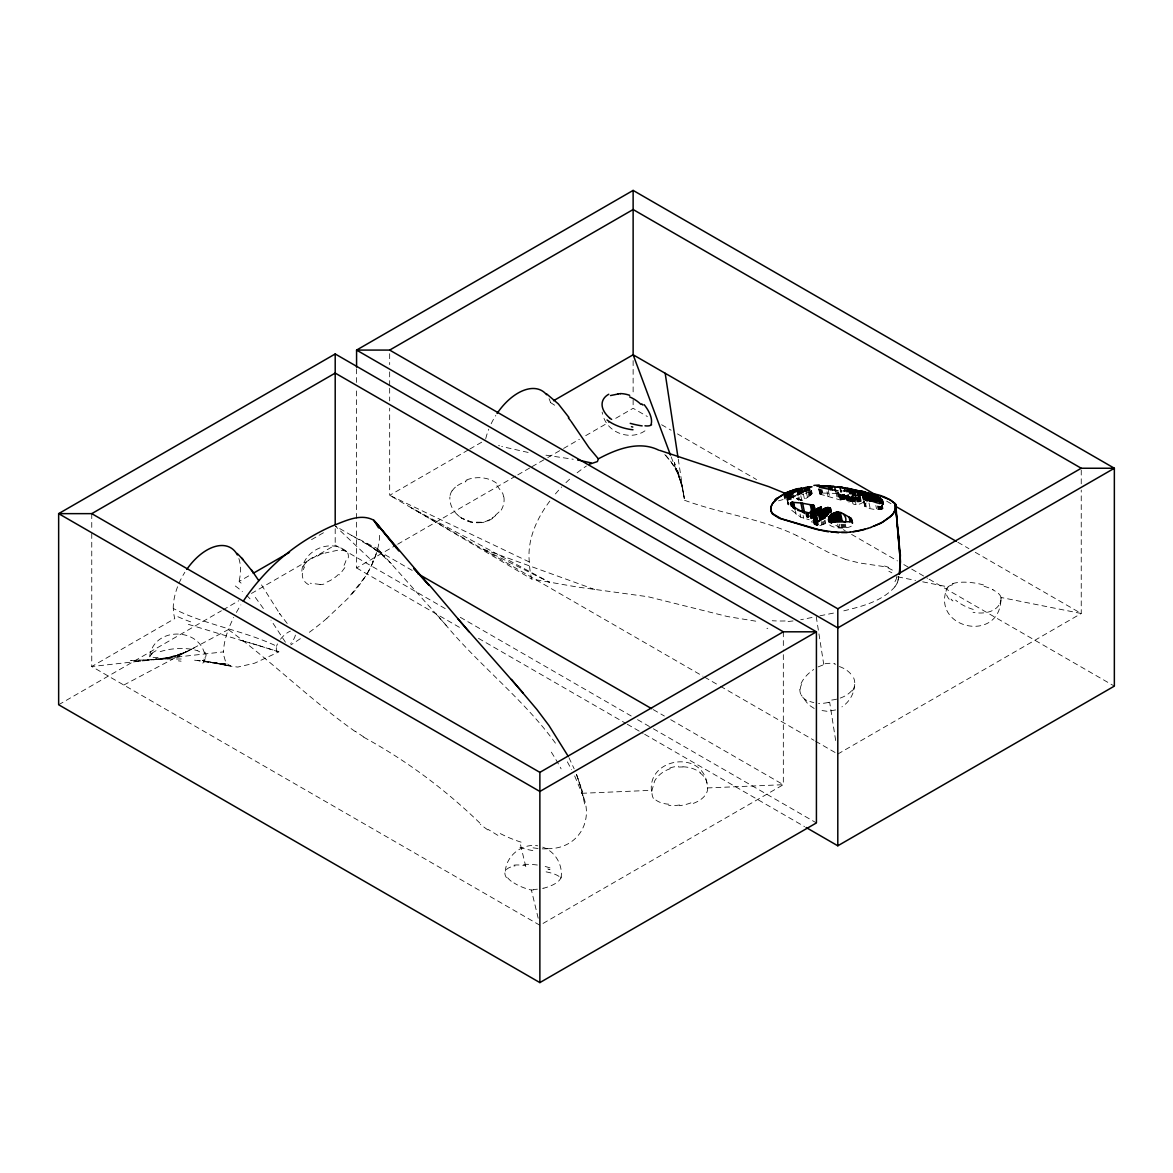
<?xml version="1.0" encoding="UTF-8"?>
<svg xmlns="http://www.w3.org/2000/svg" width="1173" height="1173" viewBox="0 0 1173 1173"><rect width="100%" height="100%" fill="white"/><g stroke="black" fill="none" stroke-linecap="round" stroke-linejoin="round"><path stroke-width="0.75" stroke-dasharray="5 3.75" d="M799.766 689.328L800.074 692.055A28.005 17.683 -16 0 0 809.443 701.821M829.678 524.976C834.062 528.979 849.208 529.316 853.006 524.874M651.748 791.276L654.622 780.998A27.873 23.856 -4.2 0 1 669.358 769.019L670.208 768.726M561.031 878.122C563.201 865.131 555.21 851.378 542.703 847.141M1000.921 600.356C998.531 643.522 930.775 628.273 947.066 588.04M854.736 684.402C854.325 693.39 849.472 701.982 841.921 706.879M898.753 576.603L897.917 580.87M898.709 576.955L898.195 579.946L899.105 575.664M505.343 871.114C506.443 855.41 522.205 843.138 537.703 845.806M301.857 571.192C302.971 549.976 331.329 537.718 347.193 552.058C348.733 554.169 348.469 557.014 348.014 559.433M849.472 497.059L840.777 500.123L819.736 494.053L822.786 493.071L838.519 493.496M791.731 510.314L800.748 517.176L809.194 519.742M897.888 581.002L897.257 582.937M351.856 594.095C364.202 580.518 374.084 564.316 378.263 546.325A91.318 36.642 -48 0 0 379.48 533.246M149.689 656.294C153.986 625.429 203.193 627.262 205.231 658.288M351.328 535.284L377.677 548.759A82.623 33.152 -48 0 1 373.087 561.808L371.46 565.577A52.111 20.909 -48 0 1 365.184 576.837L347.78 598.567L326.959 618.244M801.1 683.522L801.379 682.906A27.873 15.586 -28.9 0 1 813.681 669.49M800.807 495.754L801.76 500.197C804.531 500.094 818.241 491.135 808.036 492.44M344.847 567.629L339.452 574.917M788.667 503.041C786.672 505.548 790.602 505.284 788.212 501.839M549.8 501.091C540.533 513.495 533.026 527.557 530.152 542.894A52.111 37.052 -75.7 0 0 528.979 557.087L529.258 561.94A82.623 58.753 -75.7 0 0 531.633 579.007L576.955 586.969L648.185 596.764L727.568 616.558L759.327 621.763M499.038 511.985L492.161 518.202L495.695 515.548M894.984 586.735C881.275 602.292 859.589 606.94 840.323 611.705M853.05 497.073C840.411 505.006 852.492 502.352 857.404 497.044M812.522 520.68L811.569 521.897L812.317 522.381M860.439 497.088C844.78 503.07 856.114 508.32 864.486 501.311M151.786 653.258L156.786 650.238M866.246 503.041C857.155 508.085 886.026 513.231 883.65 505.768M882.961 508.657L882.389 505.123M241.11 583.098L239.043 581.5L250.069 575.122M311.549 539.624L324.159 532.351M468.218 449.977L389.671 495.329L389.671 408.175M469.786 449.068L485.49 440.007M58.65 704.753L221.418 610.781M223.002 609.872L238.808 600.737M251.447 593.45L335.199 545.093L446.004 609.066M356.577 390.932L356.577 567.952L396.078 545.137M397.662 544.228L516.179 475.798M517.762 474.889L530.401 467.587M531.985 466.678L546.207 458.467M547.791 457.558L562.014 449.347M563.597 448.438L579.389 439.303M585.708 435.652L609.417 421.972M615.737 418.321L633.127 408.292L647.364 416.518M543.04 923.43L783.329 784.693L783.329 650.003M837.801 754.048L1081.242 613.494L1081.242 490.035M123.81 685.047L228.368 629.593A89.265 35.806 -48 0 1 232.489 619.96A85.805 34.428 -48 0 1 233.706 617.482M644.945 430.843C630.414 440.931 607.761 433.028 603.142 415.829M818.109 666.909L825.088 664.153M186.551 651.777L194.689 647.628L180.261 654.578L188.061 650.927L179.102 654.915L185.921 651.953L177.973 655.252L184.879 652.452L164.044 658.845L180.935 654.329L173.619 656.484M489.522 519.683C473.892 528.642 450.168 517.044 449.846 498.466A23.621 18.841 29.1 0 1 449.904 497M819.795 525.621L826.848 522.953M801.848 494.727L803.241 494.112M805.147 493.305L807.244 492.631M835.616 709.944L827.537 711.351L818.343 710.017M778.52 500.812L783.095 499.566M165.158 658.742L180.012 654.769L162.93 658.933L170.584 657.261L155.862 659.094M952.227 584.022L953.121 583.802M828.505 702.51L829.663 702.202L835.836 741.541M812.039 617.482L800.763 619.725M819.971 615.81L835.66 612.658M481.429 522.234L471.781 522.102L461.458 517.982L462.631 518.701M793.036 620.942L785.192 621.837M179.66 656.748L159.719 659.138L169.601 657.496L161.845 659.021L181.243 658.991M355.126 731.468C310.742 700.222 272.121 661.689 228.368 629.593A92.286 37.023 -48 0 0 223.588 651.865L91.758 666.528L91.758 531.838M513.95 865.997L515.05 865.909M135.701 661.631L159.675 659.182L130.643 660.575L167.504 658.903M678.639 767.039L682.935 766.951M547.175 848.68C578.626 849.413 595.62 819.282 581.265 792.039M320.097 584.447L310.273 583.216M581.705 793.3L651.821 790.309M538.011 848.519L532.821 847.8M194.601 660.208L227.841 664.285L197.709 660.502L230.714 666.044L202.269 660.502L232.401 666.587M834.384 663.991L835.748 664.197M545.973 455.183L573.26 459.259M528.143 452.455L501.692 446.502M897.785 576.852L915.556 580.415M922.682 581.823L947.579 586.808M547.776 868.958L549.081 869.266M797.068 499.214L803.842 500.768L795.807 498.261M883.577 566.544L859.12 562.893L845.513 559.448M243.383 641.059L188.061 624.256M240.934 640.355L250.685 643.156M244.996 641.514L256.902 644.974M251.491 643.391L278.998 651.807L254.732 663.156L237.767 667.085L231.33 666.279L228.046 664.461L225.333 660.868L223.882 655.868A81.04 32.507 -48 0 1 223.618 651.851M984.074 586.295L984.382 586.383A27.668 10.19 9.1 0 1 993.15 589.726M257.649 645.194L278.206 651.719M845.293 559.374L828.549 552.483L796.526 535.445M671.147 456.854L679.108 477.235L674.372 462.558L681.454 484.522L677.437 469.523L683.273 492.235L681.117 480.563L684.519 500.255C719.034 512.982 756.028 517.894 789.928 532.425A374.539 245.758 -64.7 0 1 796.511 535.46M498.584 445.505L499.522 445.813M467.514 520.959L470.476 521.985L466.048 520.401M594.74 589.535L482.279 548.788L549.653 582.336L411.166 507.733L531.618 579.022M887.946 567.849L892.374 570.093M797.156 498.789L801.188 500.343L796.614 498.466M796.32 498.393L798.784 499.522M529.258 561.94L389.671 495.329L702.994 676.22M497.851 835.352L488.232 829.472M886.671 501.15L891.407 503.891M957.857 542.249L968.927 548.656M975.262 552.307L1081.242 613.494L1001.009 597.468A28.02 16.921 5.5 0 1 1001.068 598.67M661.616 424.743L671.117 430.227M677.451 433.878L756.6 479.581M835.748 525.269L845.249 530.753M851.569 534.404L897.477 560.914M903.811 564.565L910.145 568.231M911.729 569.14L927.564 578.274M929.148 579.198L1114.35 686.117M550.43 402.515L555.679 405.887M704.577 677.129L718.858 685.369M720.442 686.293L814.003 740.31M815.602 741.233L836.217 753.139M412.207 570.43L335.199 525.973L373.073 561.808M653.273 709.621L664.373 716.029M670.721 719.694L783.329 784.693L707.275 787.948L707.334 786.878A28.093 21.378 -15.3 0 0 705.662 779.239L705.516 778.901A28.108 20.982 -10 0 0 700.12 772.978M460.256 617.291L631.221 715.999M637.555 719.65L651.792 727.876M653.376 728.785L816.423 822.918M356.577 567.952L462.631 629.183M478.467 638.332L625.678 723.316M627.262 724.24L643.097 733.374M644.681 734.283L804.561 826.598M539.873 925.248L91.758 666.528L174.792 618.582A47.961 27.697 -60 0 1 173.443 608.582C206.257 625.326 243.544 630.385 276.74 646.22A13.592 5.454 -48 0 0 278.983 651.836M814.194 708.463L808.417 704.65L801.174 694.944M377.677 548.759L384.495 556.207L365.082 542.542L384.495 556.207L443.511 622.35M363.674 737.187C406.65 760.617 445.755 789.854 480.783 823.959M346.182 551.09L339.173 549.917L326.71 552.674A23.621 6.495 -21.1 0 0 325.053 553.113M459.347 516.472L457.397 514.8M496.985 485.651L502.762 493.437A23.988 19.486 -26.3 0 1 503.525 496.663M376.093 549.58L391.43 563.788M664.812 454.552L670.589 461.018L676.22 470.461A92.286 65.629 -75.7 0 1 684.46 500.27M951.802 600.063L950.995 599.139M665.839 455.52L673.155 464.845A81.04 57.624 -75.7 0 1 676.22 470.461M445.051 624.095C480.065 666.381 524.654 699.988 556.647 744.84M446.532 625.781L436.957 614.857M507.66 877.771L507.762 877.888A27.668 12.038 14.7 0 0 513.627 882.99M255.318 597.394L264.702 610.327M287.209 623.45L279.467 613.406L280.142 614.388L260.729 583.67M285.42 642.217L270.992 620.136M653.39 798.344L652.95 797.508A27.683 18.313 -26.5 0 1 652.012 791.218M567.365 761.864L571.603 769.723M568.934 757.641L574.154 768.814M574.667 775.954L580.21 789.136M576.515 774.444L580.811 787.156L576.515 774.444L580.811 787.156L585.415 807.332M706.967 782.934C700.838 748.902 645.517 758.755 651.763 792.933M580.195 785.162L583.67 798.27M520.533 844.795L525.783 866.642M538.187 918.21L531.413 890.072A27.58 11.466 15.3 0 1 522.528 887.257A27.639 11.642 15.2 0 1 513.935 882.902M602.116 412.075L602.614 414.23M882.052 505.27L882.785 508.745M881.861 505.328L882.609 508.833M881.656 505.372L882.404 508.921M881.378 505.431L882.14 508.994M881.29 506.355L881.861 509.067M881.011 506.384L881.597 509.126M880.747 506.399L881.334 509.17M880.073 506.384L880.674 509.229M879.457 506.34L880.073 509.258M879.032 506.281L879.662 509.243M878.636 506.223L879.281 509.214M878.269 506.135L878.914 509.185M877.404 505.915L878.064 509.053M875.835 505.49L876.539 508.789M869.032 503.085L870.014 507.733M865.601 503.642L866.304 506.956M864.325 500.842L865.791 506.839M864.105 501.076L865.454 506.751M863.929 501.311L865 506.589M863.665 501.355L864.736 506.443L863.269 500.71M860.249 496.428L861.627 502.982M859.677 496.59L861.085 503.261M859.061 496.751L860.498 503.54M858.607 496.853L860.058 503.73M858.137 496.941L859.604 503.891M857.639 497.015L859.12 504.038M857.14 497.073L858.636 504.155M856.613 497.132L858.123 504.273M855.923 496.355L857.654 504.375M855.366 496.575L855.997 499.551M855.044 496.927L856.657 504.566M855.132 500.05L854.487 496.956L856.026 504.669M854.076 496.971L855.704 504.713M853.577 496.971L855.22 504.742M853.489 497.484L854.179 500.724M853.108 496.927L854.765 504.757M852.815 496.897L854.472 504.727M852.551 496.839L854.208 504.698M852.302 496.78L853.973 504.654M851.965 496.59L853.05 501.736M851.803 496.634L853.475 504.493M851.554 496.531L853.226 504.39M851.143 496.311L853.006 504.273M850.924 496.766L852.58 503.965M850.85 496.927L852.404 503.789M850.381 497.719L851.099 501.12M850.117 497.895L850.85 501.34M849.443 496.326L850.542 501.56M849.252 496.399L850.366 501.663M848.783 496.062L850.19 501.765M848.475 494.771L849.985 501.868M848.24 494.815L849.765 501.956M847.844 494.786L849.34 502.103M847.419 495.021L848.885 502.235M847.39 496.194L848.68 502.279M847.067 495.27L848.152 500.372M846.774 495.519L848.27 502.323M846.554 495.211L848.064 502.337M846.466 496.194L847.771 502.323M846.041 495.417L847.507 502.279M845.85 495.666L847.287 502.205M845.616 495.578L846.305 498.804M845.19 495.724L845.88 499.009M844.369 494.214L845.44 499.214M843.9 494.332L844.971 499.39M843.475 494.42L844.56 499.537M843.035 494.493L844.135 499.654M842.595 494.551L843.71 499.757M842.17 494.61L843.284 499.845M841.408 494.669L842.537 499.991M841.012 494.698L842.141 500.05M840.586 494.727L841.73 500.109M839.956 494.126L841.232 500.138M839.721 494.112L840.997 500.138M839.501 494.097L840.777 500.123M839.252 494.053L840.528 500.079M839.047 493.994L840.323 500.035M845.308 524.096L846.026 527.498M838.358 492.381L839.956 499.918M837.889 492.22L839.487 499.727M844.457 524.17L845.176 527.557M837.111 492.279L838.622 499.449M843.578 524.228L844.296 527.615M835.938 491.986L837.449 499.111M842.713 524.258L843.431 527.659M841.847 524.272L842.566 527.674M840.982 524.272L841.715 527.689M839.311 524.214L840.029 527.659M837.698 524.111L838.431 527.571M828.314 490.387L829.736 497.103M827.009 491.707L828.05 496.634M822.082 489.786L822.786 493.071M821.437 489.83L822.126 493.1M820.997 489.859L821.687 493.129M820.733 489.889L821.481 494.581M820.455 489.947L821.144 493.232M820.176 490.006L820.88 493.305M819.707 489.097L820.836 494.434M819.311 489.053L820.426 494.376M818.901 489.009L820.147 494.317M818.637 488.877L819.868 494.214M825.015 520.167L825.719 523.481M824.37 520.592L825.044 523.788M823.27 521.267L823.901 524.272M822.346 521.809L822.947 524.639M821.144 521.457L821.892 524.991M811.467 490.49L812.127 493.598M811.305 490.666L811.98 493.818M810.939 491.003L811.628 494.244M810.499 491.384L811.203 494.713M810.22 491.604L810.924 494.962M809.898 491.81L810.616 495.211M809.546 492L810.279 495.431M808.74 490.505L809.839 495.695M807.772 490.944L808.886 496.223M806.481 492.719L807.391 497.015M803.446 494.258L804.385 498.672M803.109 515.416L803.754 518.451M798.93 496.897L799.561 499.859M797.992 497.499L798.622 500.446M800.089 514.023L800.748 517.176M795.47 511.047L796.188 514.419M787.816 501.839L788.637 504.845M787.494 501.032L788.271 504.757M787.406 501.238L788.153 504.713M816.232 616.587L823.739 664.402M678.258 459.127L684.519 500.255M1081.242 470.065L1081.242 486.399M783.329 631.807L783.329 648.185M633.127 360.624L633.127 394.671M633.127 399.773L633.127 408.292M389.671 353.703L389.671 364.598M389.671 371.87L389.671 386.386M389.671 388.204L389.671 400.917M356.577 368.806L356.577 382.413M335.199 528.7L335.199 545.093M91.758 513.642L91.758 530.02M1000.98 597.468A27.58 9.839 10.3 0 0 998.795 593.831A27.639 9.912 9.9 0 0 992.783 589.814M851.642 690.706A28.079 17.272 -1.5 0 1 829.37 700.31M549.052 398.688A47.946 27.683 -60 0 1 550.489 402.456M485.739 438.673A47.946 27.683 -60 0 1 488.789 429.142M491.164 423.746A47.946 27.683 -60 0 1 495.798 415.433M466.605 479.904A27.272 21.349 -7.5 0 1 498.349 484.713M465.3 481.15A27.507 19.223 1.4 0 1 467.015 480.666M457.397 485.666A27.067 19.311 2.1 0 1 465.681 481.78M452.162 490.901A25.806 20.029 9.8 0 1 457.279 485.637M451.957 490.798A24.853 19.941 20.4 0 0 451.268 492.103A24.178 19.413 23.5 0 0 449.816 496.971M492.176 518.657A27.741 27.272 7.6 0 1 481.59 522.703M503.862 496.868A23.739 20.102 -22.7 0 1 499.786 512.278M852.404 690.941A27.991 20.044 5.9 0 0 853.548 688.83A27.991 20.073 6.3 0 0 854.794 682.877A28.079 20.132 5.1 0 0 851.906 674.563M839.34 666.528A27.903 20.498 -2 0 1 851.217 674.49M825.044 663.727A27.683 22.434 -15.1 0 1 834.502 663.581M800.206 689.225A28.108 16.965 -23.8 0 1 801.936 683.522M813.842 702.554A28.108 18.313 -17.8 0 1 809.825 701.425M828.329 702.436A28.093 19.354 -21 0 1 818.534 703.448M952.681 583.611A27.331 9.721 9.5 0 1 985.276 585.474M947.989 586.911A27.58 8.402 11.2 0 1 953.532 584.609M949.177 599.227A28.079 13.607 17 0 1 948.121 587.043M952.887 600.972A28.079 13.973 22.4 0 1 951.977 600.048M973.238 609.432A27.551 14.135 21.4 0 1 955.643 600.151M998.883 605.239A27.331 18.02 16.8 0 1 973.033 612.291M1000.98 598.655A27.917 16.994 9.5 0 1 999.073 605.195M888.87 571.295A91.494 28.958 -10.9 0 1 891.861 572.82M896.641 576.632A91.494 28.958 -10.9 0 1 896.993 577.057M896.788 577.131A75.746 23.401 -18.4 0 1 894.97 581.647M555.401 493.936A160.422 114.074 -75.7 0 1 561.662 486.986M565.958 482.646A160.422 114.074 -75.7 0 1 570.357 478.54M577.101 472.822A160.422 114.074 -75.7 0 1 586.397 466.033M884.501 566.016A134.572 44.105 -21.8 0 1 888.753 567.409M897.154 582.966A53.371 15.469 -23.3 0 1 894.838 586.779M785.104 620.957A218.662 173.501 75.4 0 1 772.23 620.737M767.787 628.259A133.062 3.387 -12.8 0 1 766.937 628.42M533.378 889.97A28.02 14.369 -2.4 0 1 531.428 889.999M707.671 787.919A28.079 16.671 -3.4 0 1 691.733 803.945M238.867 558.539A47.55 27.448 -60 0 1 239.072 581.485M173.237 608.699A47.55 27.448 -60 0 1 184.865 572.263M506.443 877.639A27.331 11.657 15.5 0 1 514.199 866.187M514.023 865.131A27.58 10.792 18.4 0 1 525.284 865.659M523.613 864.384A28.079 9.751 5.3 0 1 539.287 865.307M545.181 866.495A28.079 9.751 5.3 0 1 550.328 868.02M548.788 869.369A28.079 7.698 3.4 0 1 550.049 869.677M546.105 871.862A27.551 8.05 2.6 0 1 559.756 877.023M561.046 876.949A27.331 10.425 -7.6 0 1 543.935 888.137M543.847 888.108A27.917 12.976 -2.9 0 1 542.586 888.372M537.395 889.178A27.917 12.976 -2.9 0 1 533.378 889.471M521.091 842.155A91.494 63.254 22.7 0 1 499.346 833.079M532.821 850.572A75.746 58.621 25.1 0 1 519.947 847.478M690.853 802.875A27.991 14.208 -12.3 0 1 687.847 803.916A27.991 14.076 -12.4 0 1 679.592 805.69M679.607 805.001A28.079 14.487 -12.4 0 1 668.669 805.499M668.83 804.223A27.903 16.29 -14.8 0 1 653.889 798.197M669.871 767.992A28.108 22.698 -7 0 1 678.61 766.248M682.965 766.775A28.005 20.63 -7.2 0 1 700.428 772.743M156.552 658.845A26.319 4.985 -10.7 0 1 155.496 658.801M158.062 657.525A25.293 5.308 -12.3 0 1 150.731 656.733M149.909 656.88A25.278 6.276 -17.5 0 1 151.962 653.904M151.376 654.035A26.011 6.935 -13 0 1 152.314 653.229M160.188 651.675A27.932 10.322 -3.5 0 1 197.651 650.78M197.768 650.795A27.522 10.586 6.5 0 1 199.689 651.851M204.762 652.041A25.879 9.12 8.8 0 1 203.677 658.669M205.07 659.094A24.53 6.232 23.3 0 1 204.864 659.402M203.838 659.094A25.718 6.554 23.9 0 1 199.557 663.39M178.369 660.854A28.02 0.762 7.4 0 1 181.082 661.205M308.514 584.623A27.272 16.862 -21.1 0 1 304.467 567.131M303.44 567.058A27.507 15.308 -11 0 1 304.144 565.987M303.338 565.943A27.067 14.794 -12.3 0 1 309.173 559.976M308.807 560.064A25.806 11.979 -18.1 0 1 316.637 555.416M317.355 556.119A24.853 8.973 -20.9 0 1 319.027 555.342M318.733 555.078A24.178 8.006 -21.2 0 1 325.068 552.615M345.947 560.635A27.741 10.909 -49.4 0 1 342.619 568.069M338.469 574.389A23.739 16.187 -33.8 0 1 324.173 583.01M323.836 584.11A23.988 17.478 -31.8 0 1 320.038 584.667M190.656 621.851A122.036 66.392 4 0 1 177.651 616.617M235.318 586.001A154.895 93.605 -0.3 0 1 242.415 591.603M246.506 595.298A154.895 93.605 -0.3 0 1 250.318 599.124M295.405 635.062A13.284 5.322 -48 0 1 290.684 643.669M276.52 646.338A13.284 5.322 -48 0 1 277.488 643.918M280.464 639.241A13.284 5.322 -48 0 1 290.391 631.147M326.959 618.303A160.95 64.574 -48 0 1 307.546 633.611M300.332 638.684A160.95 64.574 -48 0 1 290.801 644.886M487.851 829.912A134.572 108.913 24 0 1 480.387 824.355M363.806 736.996A374.539 347.487 -69.5 0 1 355.272 731.248M547.19 848.753A53.371 43.797 28.3 0 1 542.263 848.841M551.339 752.172A218.662 147.226 84.7 0 1 561.105 768.843M581.661 789.209A133.062 86.303 45.4 0 1 582.688 792.142M236.374 612.467A85.805 34.428 -48 0 1 240.861 604.916"/><path stroke-width="1.5" d="M899.882 569.902L899.882 551.457L900.483 561.808L899.412 574.227L900.395 555.122L898.034 533.26L900.146 558.759L896.861 521.281M815.895 522.879C813.783 517.528 813.168 517.396 814.78 524.404M828.607 517.484L829.047 521.589M825.308 517.923L823.446 509.082L814.722 517.337L815.382 523.378M820.47 510.211C820.66 503.466 807.874 514.668 811.393 518.261M821.247 508.613L813.021 516.135M829.927 511.619C827.962 515.68 827.112 499.214 828.71 512.469M791.716 490.783L788.989 491.736A25.689 10.308 -12 0 0 785.426 493.232L776.937 498.613A41.363 16.598 -12 0 0 774.752 500.695L777.171 498.305L772.831 503.041A47.829 19.179 -12 0 0 770.793 507.792L770.954 511.325L772.464 513.95L779.107 518.217L815.308 529.096L828.417 531.838M813.519 512.396L813.168 508.862L813.857 512.088M830.528 515.211L832.757 522.381L831.129 514.698L829.282 516.413L830.381 521.736M774.752 500.695L777.171 498.305M810 512.205L812.83 509.229M829.076 512.528L818.08 521.545M827.449 514.097L826.144 507.968L827.61 507.748M776.394 499.053L772.978 502.982A47.756 19.149 -12 0 0 771.042 507.66L771.248 511.135L772.758 513.73L781.159 518.686L819.619 529.888L838.622 532.791M785.06 494.771L786.453 493.598M776.893 498.554L784.561 493.525A25.733 10.322 -12 0 1 788.74 491.692L796.511 489.244M793.3 492.792L788.564 496.047L789.18 498.936M825.293 516.017L823.842 508.862L826.144 507.968M786.555 493.51L787.244 496.062M814.986 516.882L816.203 522.63L821.76 519.36L820.074 511.413M833.109 522.22L835.323 521.369L833.592 513.158L831.496 514.419L832.757 522.381M796.892 494.859L808.827 488.569M588.758 464.42L597.409 461.576L598.362 458.834L588.993 447.675L570.899 421.078M793.696 492.543L805.734 487.455L806.481 490.974M335.199 353.967L58.65 513.642L58.65 704.753L539.873 982.593L816.423 822.918L816.423 631.807L335.199 353.967L335.199 524.155M806.144 827.508L837.801 845.792L1114.35 686.117L1114.35 468.247L633.127 190.407L356.577 350.082L356.577 367.105M91.758 513.642L335.199 373.087L783.329 631.807L816.423 631.807L539.873 791.467L58.65 513.642L91.758 513.642L539.873 772.362L783.329 631.807M389.671 350.082L633.127 209.527L1081.242 468.247L1114.35 468.247L837.801 627.907L356.577 350.082L389.671 350.082L837.801 608.802L1081.242 468.247M253.221 573.304L289.482 552.366M553.553 400.711L633.127 354.774L877.169 495.68M787.875 494.493L793.315 491.37M789.268 491.824L787.757 492.66L788.227 495.329M789.092 491.912L790.133 491.355L790.69 493.965M598.362 458.834C616.338 449.186 639.094 440.315 658.801 450.197M793.476 491.282L797.596 489.258M850.821 493.364L853.064 492.44L853.739 495.593M795.455 495.71L790.573 497.88M790.367 491.252L795.441 489.244M846.715 491.692L854.105 490.285M822.669 509.566L824.502 518.217L822.522 518.994L820.792 510.841M873.562 526.296L882.961 521.868L891.216 515.665A46.348 18.592 -12 0 0 894.281 511.839L895.893 508.158L895.615 504.757L894.427 511.912A46.377 18.607 -12 0 1 889.984 517.117L880.864 523.29L870.85 527.278M849.355 492.587L856.818 490.871M841.686 520.753C833.314 505.695 848.636 514.434 845.469 521.912L839.355 520.563L837.537 512L834.15 512.909L835.323 521.369M610.517 395.55L618.068 394.011M880.058 502.557C875.923 492.939 882.829 499.082 881.715 503.584C877.067 497.029 865.571 506.193 867.653 494.757M868.035 528.202L870.762 527.571M789.341 498.364L788.183 498.701M793.124 490.343L794.546 489.933M867.947 528.48L865.146 529.038A41.554 16.671 -12 0 1 853.226 531.545M895.38 503.921C884.589 494.038 867.038 491.194 858.739 495.05M849.677 521.706L834.37 522.102M795.983 489.537L798.901 488.848M835.894 521.193L839.355 520.563M866.906 500.959C863.181 494.317 868.035 491.854 867.785 500.153M806.13 487.367L806.921 487.191M845.029 490.622L848.49 489.918M858.006 494.815C855.821 486.326 850.366 497.645 858.24 495.138M797.933 488.555L798.036 491.326M799.297 488.598L802.141 488.012M800.382 488.525L801.848 488.232M855.293 491.942L855.616 494.903M808.08 490.593C805.69 486.165 809.458 485.622 809.003 490.461M844.105 490.813L843.182 490.959M858.035 491.487L858.768 496.223M850.234 531.941L853.094 531.838A41.671 16.715 -12 0 0 865.044 529.331M807.742 487.279L812.039 486.78M807.992 487.074L810.968 486.707M850.102 532.234L841.54 532.527M859.193 496.018L858.24 491.472L863.533 491.531L864.134 494.39M813.871 485.417L819.223 485.006M847.141 532.527L831.056 531.853M820.821 486.546L842.551 487.352M816.921 486.194L822.816 485.945A70.996 28.475 -12 0 1 833.871 486.194M840.66 491.135L841.437 491.106M874.559 500.636L873.386 495.094L868.064 494.727L869.472 501.384M794.238 508.173L793.007 502.381L800.792 502.968M819.326 487.308L838.035 490.886M810.602 513.305L802.625 511.325L800.851 502.968L813.153 505.196L815.015 513.877M837.155 487.044L847.566 488.76M880.117 503.628L878.87 503.437M838.9 486.663L863.357 491.942M811.525 504.962L813.109 512.762M812.405 505.094L813.49 509.654M834.194 522.073L829.766 521.135M577.615 460.021L579.755 460.403M580.283 460.505L591.163 462.91M847.185 488.144L860.19 491.135M802.625 511.325L797.816 510.343M870.63 493.76L878.02 495.607M869.589 493.51L866.48 492.733M861.099 491.15L863.24 491.692M880.087 496.164L881.084 496.443M882.081 496.736L890.16 499.815L894.926 503.584M864.017 498.481L877.624 503.1M878.958 497.352L874.471 495.373L875.571 500.783M659.783 450.403L768.814 486.663L785.925 493.642M864.516 498.657L863.929 495.651M804.913 513.495L794.224 507.264M843.812 514.053L851.055 518.29L851.715 521.399M896.157 506.633L956.274 541.34M417.852 573.7L651.689 708.697M880.586 498.437L882.448 504.17M794.18 507.235L792.01 505.548M546.369 393.659L558.333 403.908L568.92 417.397M241.521 557.923L252.679 571.706M237.166 553.407L243.368 559.829M414.084 568.641L431.195 587.145L468.98 631.792M413.805 568.494L417.324 572.395M419.67 574.99L429.083 585.371L373.835 520.299C360.419 512.806 344.657 521.34 331.754 526.178C312.956 534.565 295.435 545.782 279.951 559.345A87.271 35.014 -48 0 0 273.206 565.533A88.855 35.645 -48 0 0 243.31 601.148M511.443 679.431L536.867 709.445L548.891 725.413L568.187 756.262M457.763 618.67L523.319 693.258M568.348 417.867L570.327 420.33M398.805 550.958L373.835 520.299L378.6 527.894M375.976 522.454L396.489 547.952M251.286 569.653L258.764 580.635M670.516 455.153L633.127 354.774L633.127 190.407M882.433 500.46L883.298 504.111M882.228 500.123L882.932 503.452M881.993 499.786L882.697 503.114M881.7 499.449L882.77 504.478M879.823 497.895L880.908 503.056M878.034 496.853L879.149 502.103M876.861 496.296L877.976 501.604M875.454 495.724L876.598 501.091M874.911 495.519L876.055 500.9M874.105 495.255L875.249 500.71M873.753 495.167L874.926 500.666M872.844 494.991L874.046 500.622M872.272 494.918L873.489 500.651M871.671 494.845L872.917 500.695M871.055 494.801L872.331 500.783M869.985 494.742L871.304 500.944M869.457 494.713L870.791 501.047M870.293 501.164L868.269 492.44L868.65 494.801M867.243 494.786L868.343 499.947M866.95 494.83L868.064 500.035M865.659 491.824L866.744 496.208M866.143 494.977L867.36 500.724M865.263 491.751L865.806 494.273M864.868 491.692L865.41 494.273M864.413 491.634L864.97 494.302M866.158 499.698L865.219 495.211L865.601 499.977M863.973 491.575L864.545 494.346M864.34 495.49L865.322 500.138M862.566 491.443L863.211 494.507M863.577 495.827L864.252 499.009M862.947 494.038L863.988 499.229M863.064 496.179L863.753 499.449M862.873 496.37L863.577 499.669M861.422 491.37L862.126 494.683M860.85 491.355L861.583 494.786M860.308 491.355L861.055 494.903M859.75 491.355L860.63 495.505M859.223 491.384L860.132 495.666M858.739 491.414L859.662 495.827M854.428 492.117L855.058 495.094M852.463 492.631L853.152 495.871M851.906 492.851L852.61 496.179M849.795 490.739L850.41 493.642M849.252 490.871L849.868 493.848M852.023 520.196L852.507 523.114M851.305 518.481L852.404 523.231M844.311 488.129L844.971 491.208M850.381 517.85L851.055 521.047M849.105 517.102L850.161 522.132M840.044 487.396L841.056 492.132M840.396 512.513L842.17 520.885M834.648 486.78L835.689 491.663M841.349 520.665L838.959 512.029L840.762 520.563M838.519 511.971L840.323 520.533M838.284 511.956L840.088 520.533M837.918 511.971L839.736 520.533M831.628 486.575L832.317 489.859M836.804 512.102L838.607 520.651M836.276 512.22L838.065 520.724M829.985 486.502L830.689 489.801M835.22 512.513L837.009 520.929M828.431 486.443L829.12 489.742M833.05 513.437L834.765 521.545M832.522 513.73L834.208 521.736M831.98 514.067L833.651 521.97M830.425 508.202L831.085 511.355M830.264 508.085L830.924 511.237M831.07 512.733L829.428 507.821L830.293 512.542M828.93 507.748L829.927 512.498M828.563 507.733L829.56 512.469M830.088 515.592L831.642 522.967M829.663 516.003L831.188 523.217M827.2 507.792L828.519 514.053M829.091 516.663L830.191 521.897M828.93 516.882L830.029 522.058M826.672 507.865L827.991 514.097M828.754 517.19L829.326 520.827M828.9 521.897L828.387 519.419M825.675 508.085L827.302 515.783M825.205 508.246L826.818 515.871M824.722 508.422L826.335 516.003M824.267 508.642L825.851 516.135M821.115 506.736L821.774 509.815M821.599 510.27L823.373 518.657M820.792 506.809L821.452 509.874M820.484 506.912L821.129 509.962M820.206 507.029L820.851 510.05M819.634 511.795L821.291 519.595M818.182 508.1L818.93 511.56M818.827 512.601L820.411 520.094M817.537 508.466L818.255 511.883M818.358 513.1L819.898 520.401M816.892 508.877L817.948 513.891M816.247 509.317L816.936 512.601M815.47 509.932L816.144 513.114M816.408 515.167L817.786 521.633M814.091 505.49L814.722 508.51L813.783 505.314M816.027 515.577L817.933 524.639M813.578 505.255L814.223 508.29M813.974 507.806L814.692 511.179M815.66 516.017L817.581 524.712M816.701 522.234L817.244 524.771M809.106 486.868L809.854 490.446M813.461 508.51L814.165 511.795M815.294 516.457L816.921 524.815M808.71 486.898L809.458 490.431M813.827 511.311L814.766 515.768M816.085 522.366L816.613 524.815M814.722 517.337L816.32 524.815M813.314 511.809L814.223 516.149M814.487 517.777L816.041 524.786M807.801 487.015L808.534 490.519M812.816 512.337L813.563 515.856M813.915 519.507L814.898 524.126M812.361 512.865L813.446 517.982M810.294 504.698L811.877 512.205M813.769 521.164L814.443 524.126M811.936 513.407L812.977 518.363M811.555 513.95L812.229 517.146M811.203 514.507L811.863 517.586M805.133 487.601L805.88 491.135M810.66 515.636L811.261 518.495M804.546 487.763L805.308 491.326M804.018 487.924L804.59 490.607M808.226 513.437L808.886 516.56M807.889 513.583L808.534 516.663M807.552 513.701L808.197 516.736M802.068 488.584L802.948 492.733M807.317 513.759L807.948 516.78M807.083 513.803L807.713 516.809M806.643 513.847L807.259 516.824M806.232 513.847L806.863 516.794M800.66 489.097L801.555 493.32M802.596 503.202L804.399 511.736M799.619 489.522L800.529 493.789M798.725 488.481L799.414 491.634M798.417 490.035L799.341 494.376M797.141 488.73L797.699 491.384M797.288 490.578L798.212 494.962M796.482 488.906L797.039 491.531M793.886 489.786L794.444 492.396M791.819 490.578L793.417 497.719M791.027 490.93L791.57 493.525M793.578 502.455L795.133 509.786M792.699 502.308L793.916 508.056M790.881 494.302L791.496 497.235M792.464 502.264L793.593 507.63M792.318 502.264L793.461 507.601M792.127 502.264L793.256 507.586M791.892 502.308L793.007 507.601M789.869 495.021L790.793 499.39M791.438 502.455L792.171 505.944M791.189 502.587L791.922 506.047M790.954 502.748L791.687 506.179M789.136 495.563L789.752 498.466M790.749 502.909L791.482 506.325M788.256 496.355L788.872 499.229M787.347 492.909L787.904 495.549M788.593 499.522C788.901 494.068 785.661 498.32 787.699 500.68M787.054 493.115L787.611 495.754M785.485 494.405L786.057 497.147M784.356 495.768L784.972 498.657M665.179 373.293L677.979 457.338M896.846 521.399L898.899 539.14L895.278 504.155L897.36 524.8L895.981 506.487M837.801 608.802L837.801 845.792M539.873 772.362L539.873 982.593M497.088 413.468A47.946 27.683 -60 0 1 546.589 394.744M644.153 404.67A27.785 13.9 41.6 0 1 651.147 424.259M641.763 403.893A26.319 17.536 32.7 0 1 642.863 405.052M629.666 396.914A25.293 17.463 31.7 0 1 640.971 404.421M620.209 393.585A25.278 19.12 30.4 0 1 629.666 395.316M617.98 393.805A26.011 18.431 27.4 0 1 620.253 393.776M609.696 417.969A27.932 16.935 17.1 0 1 608.772 394.245M611.661 419.377A27.522 13.079 14.2 0 1 609.491 417.999M632.98 429.773A25.879 11.305 15.9 0 1 607.042 419.978M632.804 427.045A24.53 4.692 18.1 0 1 631.455 426.708M642.144 425.887A25.718 4.677 17.9 0 1 630.238 423.35M651.601 424.802A28.02 10.425 36.3 0 1 644.974 425.799M895.6 504.757A40.908 16.877 -10.6 0 1 894.852 511.78M820.528 486.194A70.556 28.299 -12 0 1 829.912 486.194M895.087 503.54A41.304 16.569 -12 0 1 894.515 511.795M895.483 503.891A40.688 16.319 -12 0 1 894.5 511.795M186.815 569.345A47.55 27.448 -60 0 1 237.357 554.946"/></g></svg>
